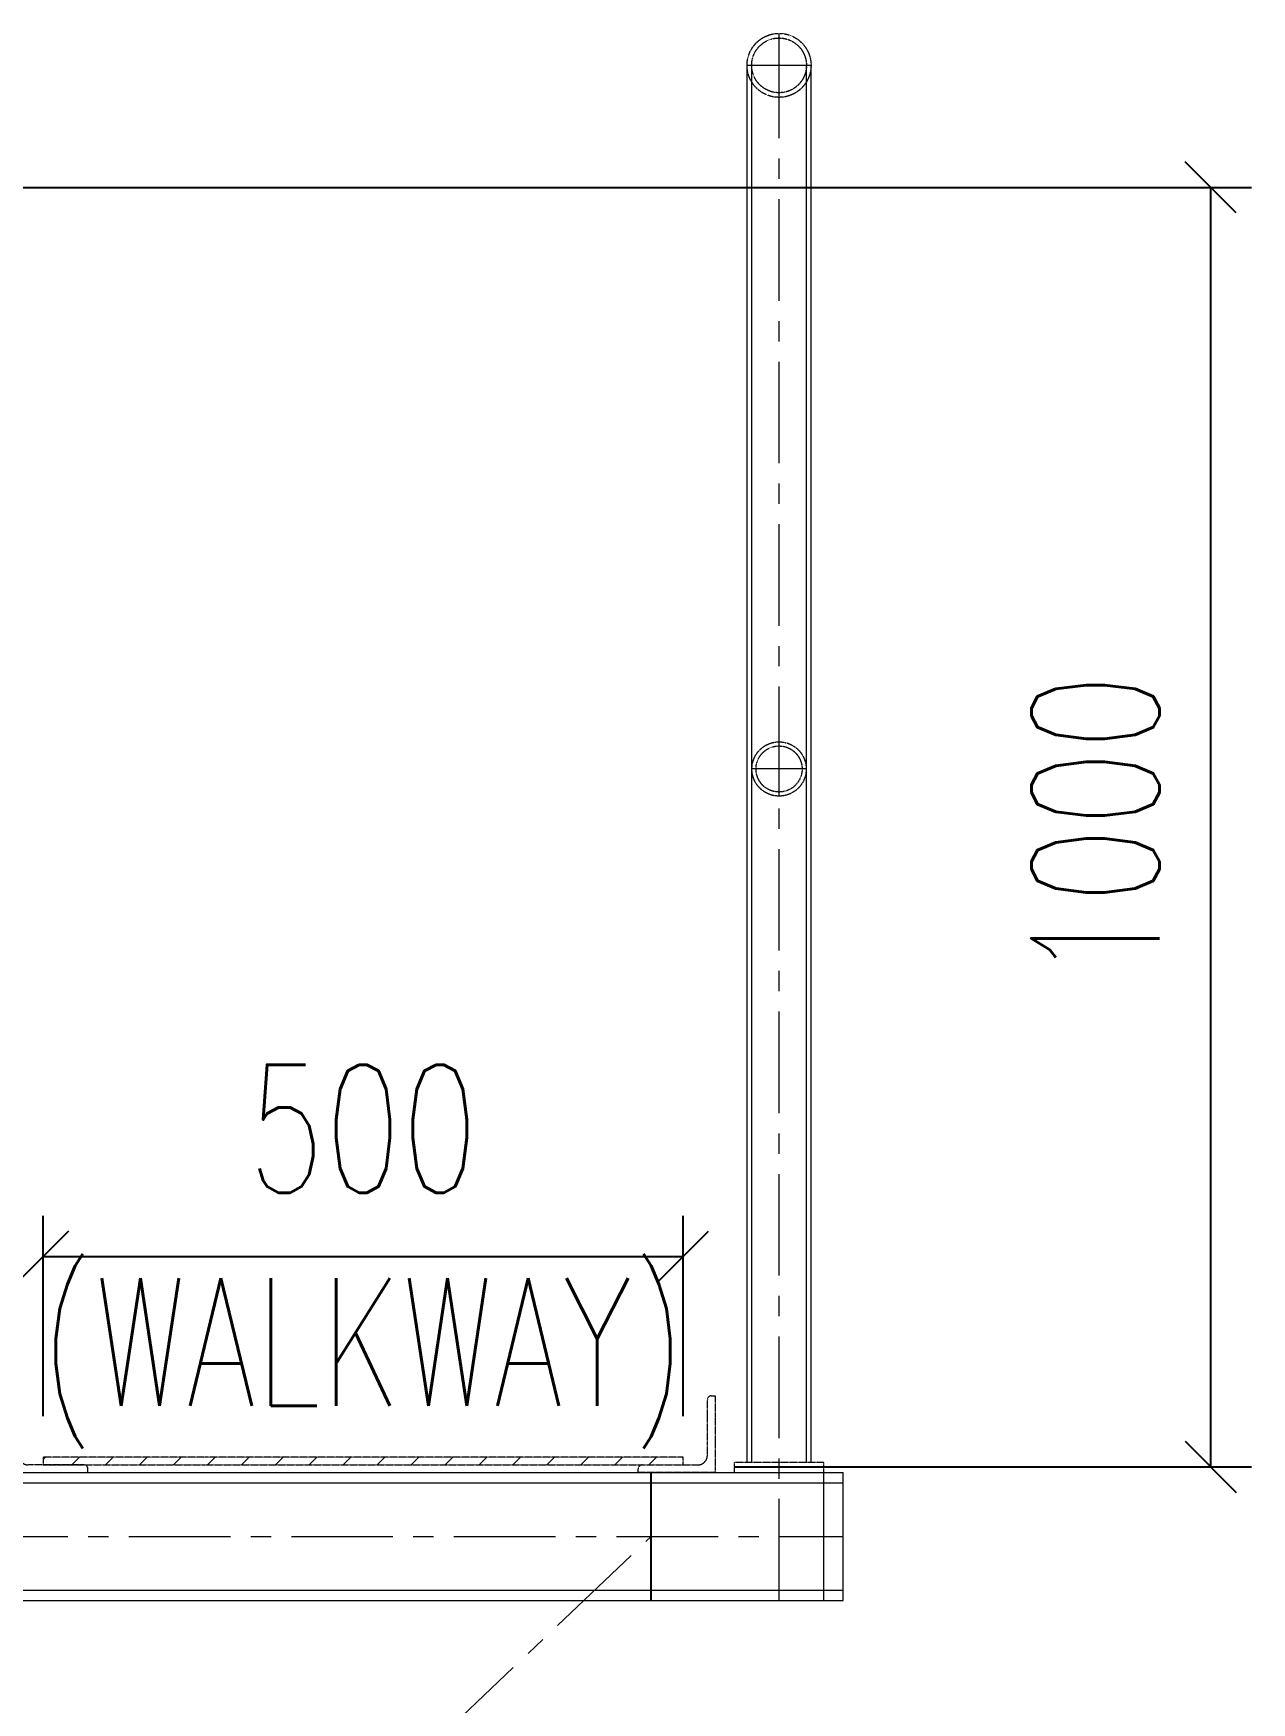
# Model space of a CAD drawing. Header units: millimetres. Extents: x -243837 to -5443, y 40 to 285140.
# Drawn here: x -49144 to -45337, y 56517 to 61736 of the extents above; entities that cross this region are included whole.
import ezdxf

# ---------------------------------------------------------------- set-up
doc = ezdxf.new("R2010")
doc.units = ezdxf.units.MM
doc.linetypes.add('CENTER', pattern=[50.8, 31.75, -6.35, 6.35, -6.35])
doc.linetypes.add('CENTER2', pattern=[1.125, 0.75, -0.125, 0.125, -0.125])
doc.layers.add('1', color=7, linetype='Continuous')
for name, color, linetype, lineweight in [('DIM', 1, 'Continuous', 9), ('R-CENTER', 1, 'CENTER2', 5), ('R-OBJECT', 2, 'Continuous', 20)]:
    doc.layers.add(name, color=color, linetype=linetype, lineweight=lineweight)
doc.styles.add('KA', font='romans.shx', dxfattribs={"width": 0.7})
doc.dimstyles.new('Copy of rakesh4', dxfattribs={"dimscale": 160, "dimtxt": 2.5, "dimasz": 1, "dimexe": 0.8, "dimexo": 0.8, "dimgap": 1, "dimtad": 1, "dimdec": 0, "dimlfac": 0.25, "dimzin": 0, "dimdsep": 46, "dimtxsty": 'KA', "dimblk": 'OBLIQUE', "dimcen": 1.5, "dimclrd": 1, "dimclre": 1, "dimclrt": 2, "dimadec": 0, "dimazin": 0, "dimtfac": 1, "dimtdec": 0, "dimtmove": 0, "dimatfit": 2, "dimfxl": 0, "dimtolj": 1, "dimtzin": 0, "dimarcsym": 1})

# ---------------------------------------------------------------- blocks, each defined once
blk = doc.blocks.new('_Oblique')
at = {"color": 0, "linetype": 'ByBlock', "lineweight": -2}
blk.add_line((-0.5, -0.5), (0.5, 0.5), dxfattribs=at)
blk = doc.blocks.new('*D322')
at = {"layer": 'DEFPOINTS', "color": 0, "transparency": 16777216}
for p in [(-49113.9, 57910.9), (-49113.9, 57283.9), (-47113.9, 57283.9)]:
    blk.add_point(p, dxfattribs=at)
at = {"layer": 'DIM', "color": 1, "lineweight": -2, "transparency": 16777216}
for p, q in [((-49113.9, 57411.9), (-49113.9, 58038.9)), ((-47113.9, 57411.9), (-47113.9, 58038.9)), ((-47113.9, 57910.9), (-49113.9, 57910.9))]:
    blk.add_line(p, q, dxfattribs=at)
at = {"layer": 'DIM', "color": 1, "lineweight": -2, "transparency": 16777216, "xscale": 160, "yscale": 160, "zscale": 160, "rotation": 180}
blk.add_blockref('_Oblique', (-49113.9, 57910.9), dxfattribs=at)
at = {"layer": 'DIM', "color": 1, "lineweight": -2, "transparency": 16777216, "xscale": 160, "yscale": 160, "zscale": 160}
blk.add_blockref('_Oblique', (-47113.9, 57910.9), dxfattribs=at)
at = {"layer": 'DIM', "color": 2, "transparency": 16777216, "insert": (-48113.9, 57910.9), "char_height": 400, "attachment_point": 5, "style": 'KA'}
blk.add_mtext('\\A1;500\\P(WALKWAY)', dxfattribs=at)
blk = doc.blocks.new('*D398')
at = {"layer": 'DEFPOINTS', "color": 0, "transparency": 16777216}
for p in [(-51507.4, 61254.5, 1440245555.7), (-47080.8, 57253.9, -12.9), (-45465.3, 57253.9)]:
    blk.add_point(p, dxfattribs=at)
at = {"layer": 'DIM', "color": 1, "lineweight": -2, "transparency": 16777216}
for p, q in [((-51379.4, 61254.5), (-45337.3, 61254.5)), ((-45465.3, 61254.5), (-45465.3, 57253.9)), ((-46952.8, 57253.9), (-45337.3, 57253.9))]:
    blk.add_line(p, q, dxfattribs=at)
at = {"layer": 'DIM', "color": 1, "lineweight": -2, "transparency": 16777216, "xscale": 160, "yscale": 160, "zscale": 160}
for p, rotation in [((-45465.3, 61254.5), 90), ((-45465.3, 57253.9), 270)]:
    blk.add_blockref('_Oblique', p, dxfattribs=dict(at, rotation=rotation))
at = {"layer": 'DIM', "color": 2, "transparency": 16777216, "insert": (-45825.3, 59254.2), "char_height": 400, "attachment_point": 5, "rotation": 90, "style": 'KA'}
blk.add_mtext('\\A1;1000', dxfattribs=at)

msp = doc.modelspace()

# ---------------------------------------------------------------- hatches: boundary and pattern name
at = {"layer": 'R-OBJECT', "linetype": 'CENTER2'}
h = msp.add_hatch(dxfattribs=at)
h.set_pattern_fill('ANSI31', color=256, scale=600.000384)
h.set_pattern_definition([(45, (15604517.74, 1247418.54), (-53.03304255, 53.03304255), [])])
h.paths.add_polyline_path([(-47113.92, 57283.91), (-49113.92, 57283.91), (-49113.92, 57259.91), (-47113.92, 57259.91)])

# ---------------------------------------------------------------- linework, layer by layer
at = {"layer": '1', "color": 6}
msp.add_line((-47213.92, 56835.91, 775.75), (-47213.92, 57235.91, 775.75), dxfattribs=at)
at = {"layer": 'R-CENTER', "color": 1, "linetype": 'CENTER', "ltscale": 10}
for p, q in [((-46813.92, 56835.91, 775.75), (-46813.92, 61735.91, 775.75)), ((-59513.93, 57035.91, 775.75), (-46613.92, 57035.91, 775.75)), ((-49713.93, 54655.9, 775.75), (-47213.92, 57035.91, 775.75))]:
    msp.add_line(p, q, dxfattribs=at)
at = {"layer": 'R-OBJECT'}
for p, q in [((-46813.92, 61539.31, 775.75), (-46813.92, 61732.51, 775.75)), ((-46713.92, 61635.91, 775.75), (-46913.92, 61635.91, 775.75)), ((-46913.92, 57267.91, 775.75), (-46913.92, 61635.91, 775.75)), ((-46899.52, 57267.91, 775.75), (-46899.52, 61635.91, 775.75)), ((-46728.32, 57267.91, 775.75), (-46728.32, 61635.91, 775.75)), ((-46713.92, 57267.91, 775.75), (-46713.92, 61635.91, 775.75)), ((-46813.92, 59351.11, 775.75), (-46813.92, 59520.71, 775.75)), ((-46729.12, 59435.91, 775.75), (-46898.72, 59435.91, 775.75)), ((-59513.93, 57235.91, 775.75), (-46613.92, 57235.91, 775.75)), ((-59513.93, 57203.91, 775.75), (-46613.92, 57203.91, 775.75)), ((-46673.92, 56835.91, 775.75), (-46673.92, 57235.91, 775.75)), ((-46613.92, 56835.91, 775.75), (-46613.92, 57235.91, 775.75)), ((-59513.93, 56867.91, 775.75), (-46613.92, 56867.91, 775.75)), ((-59513.93, 56835.91, 775.75), (-46613.92, 56835.91, 775.75))]:
    msp.add_line(p, q, dxfattribs=at)
at = {"layer": 'R-OBJECT', "linetype": 'CENTER2', "elevation": 775.75}
for points in [[(-48985.92, 57259.91), (-49159.92, 57259.91, -0.4142136), (-49189.92, 57289.91), (-49189.92, 57463.91, 0.4142136), (-49201.92, 57475.91), (-49213.92, 57475.91), (-49213.92, 57235.91), (-48973.92, 57235.91), (-48973.92, 57247.91, 0.4142136)], [(-47241.92, 57259.91), (-47067.92, 57259.91, 0.4142136), (-47037.92, 57289.91), (-47037.92, 57463.91, -0.4142136), (-47025.92, 57475.91), (-47013.92, 57475.91), (-47013.92, 57235.91), (-47253.92, 57235.91), (-47253.92, 57247.91, -0.4142136)]]:
    msp.add_lwpolyline(points, format="xyb", close=True, dxfattribs=at)
for points in [[(-47113.92, 57283.91), (-49113.92, 57283.91), (-49113.92, 57259.91), (-47113.92, 57259.91)], [(-46673.92, 57267.91), (-46953.92, 57267.91), (-46953.92, 57235.91), (-46673.92, 57235.91)]]:
    msp.add_lwpolyline(points, close=True, dxfattribs=at)
at = {"layer": 'R-OBJECT', "linetype": 'CENTER2'}
for centre, radius in [((-46813.92, 61635.91, 775.75), 100), ((-46813.92, 61635.91, 775.75), 85.6), ((-46813.92, 59435.91, 775.75), 84.8), ((-46813.92, 59435.91, 775.75), 72)]:
    msp.add_circle(centre, radius, dxfattribs=at)

# ---------------------------------------------------------------- dimensions: what is measured, and where the dimension line sits
at = {"layer": 'DIM'}
dim = msp.add_linear_dim(base=(-45465.26, 57253.91, 788.67), p1=(-51507.45, 61254.49, 1440246344.4), p2=(-47080.83, 57253.91, 775.75), angle=90, dimstyle='Copy of rakesh4', dxfattribs=at)
dim.commit()
dim.dimension.update_dxf_attribs({"geometry": '*D398', "text_midpoint": (-45825.26, 59254.2, 788.67)})
dim = msp.add_linear_dim(base=(-49113.92, 57910.94, 775.75), p1=(-47113.92, 57283.91, 775.75), p2=(-49113.92, 57283.91, 775.75), angle=180, text='<>\\X(WALKWAY)', dimstyle='Copy of rakesh4', dxfattribs=at)
dim.commit()
dim.dimension.update_dxf_attribs({"geometry": '*D322', "text_midpoint": (-48113.92, 57910.94, 775.75), "dimtype": 160})

doc.saveas('drawing.dxf')
